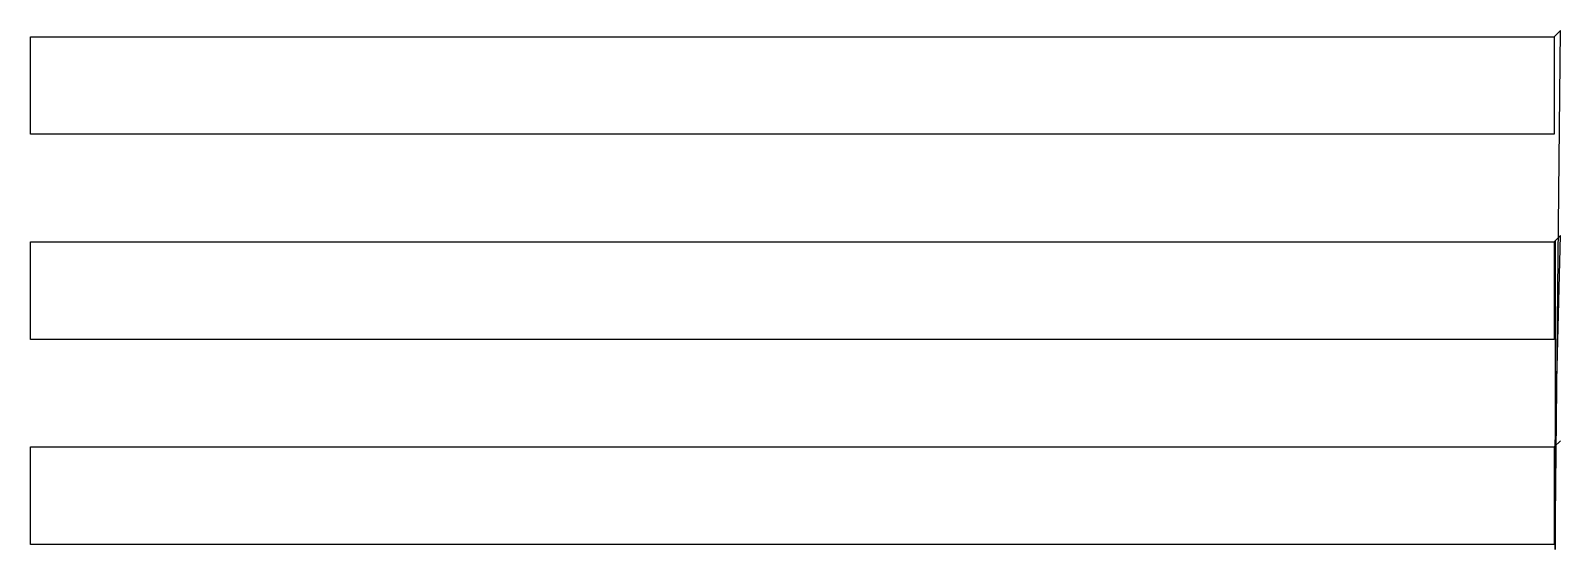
# Model space of a CAD drawing. Header units: metres. Extents: x 20 to 6135, y 0 to 2075.
import ezdxf

# ---------------------------------------------------------------- set-up
doc = ezdxf.new("R2010")
doc.units = ezdxf.units.M

msp = doc.modelspace()

# ---------------------------------------------------------------- linework, layer by layer
at = {"layer": 'TOOL_0'}
for p, q in [((20, 1660.263), (20, 2050.263)), ((20, 2050.263), (6110, 2050.263)), ((6134.749, 2075.012), (6110, 2050.263)), ((6110, 2050.263), (6113.536, 2053.799)), ((6110, 2050.263), (6110, 1660.263)), ((6113.536, 0), (6134.749, 2075.012)), ((6110, 1660.263), (20, 1660.263)), ((20, 840.14), (20, 1230.14)), ((20, 1230.14), (6110, 1230.14)), ((6134.749, 1254.889), (6110, 1230.14)), ((6110, 1230.14), (6113.536, 1233.676)), ((6110, 1230.14), (6110, 840.14)), ((6113.536, 413.537), (6134.749, 1254.889)), ((6113.536, 1233.676), (6113.536, 0)), ((6110, 840.14), (20, 840.14)), ((6134.749, 434.75), (6110, 410.001)), ((20, 20.001), (20, 410.001)), ((20, 410.001), (6110, 410.001)), ((6110, 410.001), (6113.536, 413.537)), ((6110, 410.001), (6110, 20.001)), ((6110, 20.001), (20, 20.001))]:
    msp.add_line(p, q, dxfattribs=at)

doc.saveas('drawing.dxf')
